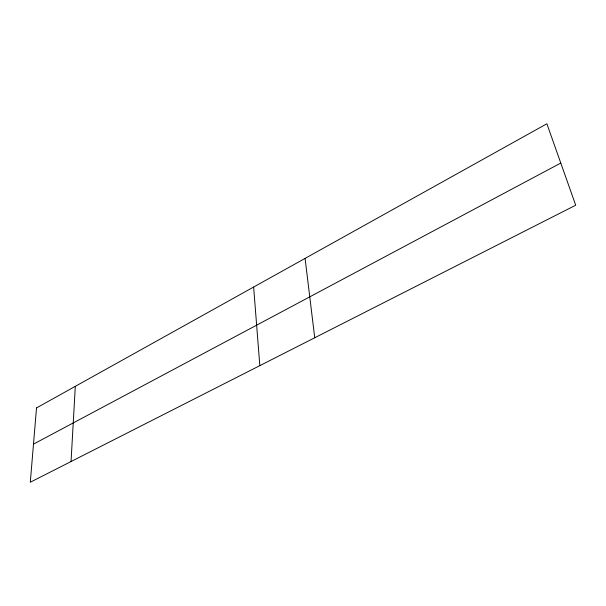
<?xml version="1.0" encoding="UTF-8"?>
<svg xmlns="http://www.w3.org/2000/svg" width="606" height="606" viewBox="0 0 606 606"><rect width="100%" height="100%" fill="white"/><g stroke="black" fill="none" stroke-linecap="round" stroke-linejoin="round"><path stroke-width="0.91" d="M71.046 461.537L75.311 386.333M33.489 444.122L560.777 163.052M305.076 258.398L314.734 337.762M253.634 287.039L259.822 365.653M36.511 407.936L30.3 482.232L575.7 205.207L546.877 123.768L36.511 407.936"/></g></svg>
